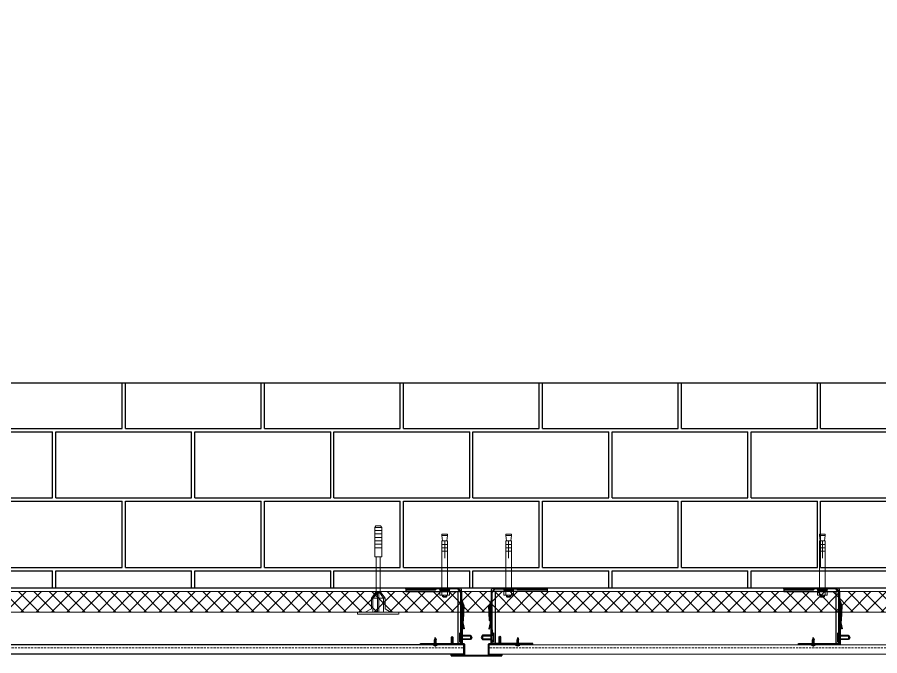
# Model space of a CAD drawing. Header units: millimetres. Extents: x 3616 to 17812, y 1698 to 9799.
# Drawn here: x 4876 to 6137, y 3374 to 4307 of the extents above; entities that cross this region are included whole.
import ezdxf

# ---------------------------------------------------------------- set-up
doc = ezdxf.new("R2010")
doc.units = ezdxf.units.MM
doc.linetypes.add('ACAD_ISO02W100', pattern=[15, 12, -3])
doc.linetypes.add('невидимая2', pattern=[4.7625, 3.175, -1.5875])
for name, color, linetype, lineweight in [('1', 250, 'Continuous', 30), ('2', 5, 'Continuous', 30), ('3', 4, 'Continuous', 15), ('30', 233, 'Continuous', 5), ('4', 233, 'Continuous', 30), ('6', 191, 'Continuous', 30), ('An', 6, 'Continuous', 20), ('brackets 80х80', 250, 'Continuous', 30), ('d1', 4, 'Continuous', 5), ('hatch', 6, 'Continuous', 5), ('hidden', 30, 'невидимая2', 5), ('Siding', 3, 'Continuous', 30)]:
    doc.layers.add(name, color=color, linetype=linetype, lineweight=lineweight)
doc.layers.add('wall2', color=250, linetype='Continuous')

# ---------------------------------------------------------------- blocks, each defined once
blk = doc.blocks.new('8х70')
at = {"layer": 'An'}
for p, q in [((-4, 3), (-4, 9)), ((-4, 2.6), (-4, 3)), ((-4, 1), (-4, 1.6)), ((-3, 11), (-2, 12)), ((-2, 12), (2, 12)), ((3, 11), (2, 12)), ((4, 3), (4, 9)), ((4, 2.4), (4, 3)), ((4, 1), (4, 1.4)), ((0, -70), (0, -45)), ((-4, -55), (4, -55)), ((-4, -60), (4, -60)), ((-4, -65), (4, -65)), ((-4, -78), (-3, -70)), ((4, -78), (3, -70))]:
    blk.add_line(p, q, dxfattribs=at)
at = {"layer": 'An', "lineweight": 5}
for p, q in [((-2, 12), (-2, 9)), ((2, 12), (2, 9))]:
    blk.add_line(p, q, dxfattribs=at)
at = {"layer": 'An'}
for points in [[(-7.6, 0), (7.6, 0), (7.6, 1), (-7.6, 1)], [(-7, 3), (7, 3), (7, 9), (-7, 9)], [(-4, 0), (4, 0), (4, -70), (-4, -70)], [(-3, 9), (3, 9), (3, 11), (-3, 11)], [(-4, -80), (4, -80), (4, -78), (-4, -78)]]:
    blk.add_lwpolyline(points, close=True, dxfattribs=at)
for points in [[(-7, 3), (0, 2), (0, 1), (-7, 2), (-7, 3)], [(0, 3), (7, 2), (7, 1), (0, 2), (0, 3)]]:
    blk.add_lwpolyline(points, dxfattribs=at)
blk = doc.blocks.new('AN1')
at = {"color": 0, "linetype": 'ACAD_ISO02W100', "lineweight": 13, "ltscale": 5}
for p, q in [((-276.1, 96.7), (-266, 96.7)), ((-276.1, 92.2), (-266, 92.2)), ((-276.1, 87.2), (-266, 87.2)), ((-276.1, 82.2), (-266, 82.2)), ((-276.1, 77.1), (-266, 77.1)), ((-276.1, 72.1), (-266, 72.1)), ((-276.1, 67.1), (-266, 67.1)), ((-274.2, 8.3), (-268.2, 8.3)), ((-270.2, 3.2), (-270.2, -27)), ((-281, -6.8), (-261.1, -6.8))]:
    blk.add_line(p, q, dxfattribs=at)
blk.add_lwpolyline([(-276.1, 53.7), (-266, 53.7), (-266, 96.7), (-267.9, 98.9), (-274.5, 98.9), (-276.1, 96.7)], close=True, dxfattribs=at)
for points in [[(-274.2, 53.7), (-274.2, 3.2), (-281, -6.8), (-281, -22.2), (-290.1, -27)], [(-253, -27), (-261.1, -22.2), (-261.1, -6.8), (-268.2, 3.2), (-268.2, 53.7)], [(-278.9, -27), (-278.9, -6.8), (-272.2, 3.2), (-272.2, -27)], [(-270.2, 3.2), (-263.1, -6.8), (-263.1, -27)], [(-301.4, -30), (-241, -30), (-241, -27), (-301.4, -27), (-301.4, -30)]]:
    blk.add_lwpolyline(points, dxfattribs=at)
blk = doc.blocks.new('deco')
at = {"layer": '3'}
for p, q in [((-0.29, 0), (-0.29, 1.2)), ((0.29, 0), (0.29, 1.2))]:
    blk.add_line(p, q, dxfattribs=at)
at = {"layer": '4'}
for p, q in [((0, 1.48), (-0.5, 1)), ((-0.5, 0), (-0.5, 1)), ((0.5, 0), (-0.5, 0)), ((0, 1.48), (0.5, 1)), ((0.5, 0), (0.5, 1)), ((1.52, 0), (-1.52, 0)), ((-1.52, 0), (-1.52, -0.11)), ((-1.52, -0.11), (1.52, -0.11)), ((-0.08, -0.23), (-0.46, -0.23)), ((0.08, -0.17), (-0.08, -0.17)), ((-0.08, -0.17), (-0.08, -0.23)), ((0.08, -0.23), (0.08, -0.17)), ((0.46, -0.23), (0.08, -0.23)), ((1.52, -0.11), (1.52, 0))]:
    blk.add_line(p, q, dxfattribs=at)
for major_axis, start_param, end_param in [((-1.52, 0), 0.791077, 1.266344), ((1.52, 0), -1.266344, -0.791077)]:
    blk.add_ellipse((0, 0.24), major_axis=major_axis, ratio=0.329918, start_param=start_param, end_param=end_param, dxfattribs=at)
blk = doc.blocks.new('a4')
at = {"layer": '2'}
for p, q in [((-0.5, 1), (0, 1.126)), ((-0.5, 0.1), (-0.5, 1)), ((-0.5, 1), (0.5, 1)), ((0, 1.126), (0.5, 1)), ((0.5, 1), (0.5, 0.1)), ((-1.1, 0), (-0.5, 0.1)), ((-1.1, 0), (1.1, 0)), ((0.5, 0.1), (-0.5, 0.1)), ((1.1, 0), (0.5, 0.1))]:
    blk.add_line(p, q, dxfattribs=at)
at = {"layer": '3'}
for p, q in [((-0.3, 0.1), (-0.3, 1.05)), ((0.3, 0.1), (0.3, 1.05))]:
    blk.add_line(p, q, dxfattribs=at)
blk = doc.blocks.new('R3')
at = {"layer": 'hatch'}
h = blk.add_hatch(dxfattribs=at)
h.set_pattern_fill('ANSI31', color=256, scale=0.25, angle=-180, style=0)
h.set_pattern_definition([(225, (-4368.9386, 15885.4565), (0.561266008, -0.561266008), [])])
h.paths.add_polyline_path([(9279.7, 705), (9219.7, 705), (9219.7, 661), (9218.5, 661), (9218.5, 705), (9218.5, 706.2), (9279.7, 706.2)])
h = blk.add_hatch(dxfattribs=at)
h.set_pattern_fill('ANSI31', color=256, scale=0.25, style=0)
h.paths.add_polyline_path([(9220.7, 705), (9220.7, 698.5), (9219.7, 698.5), (9219.7, 705)])
h = blk.add_hatch(dxfattribs=at)
h.set_pattern_fill('ANSI31', color=256, scale=0.25, style=0)
h.paths.add_polyline_path([(9219.7, 685), (9220.7, 685), (9220.7, 693.5), (9219.7, 693.5)])
h = blk.add_hatch(dxfattribs=at)
h.set_pattern_fill('ANSI31', color=256, scale=0.25, style=0)
edge = h.paths.add_edge_path()
edge.add_line((9234.7, 624), (9224.2, 624))
edge.add_line((9224.2, 624), (9219.7, 630.1))
edge.add_line((9219.7, 630.1), (9219.7, 639.7))
edge.add_arc((9217.7, 639.7), 2, 0, 18.1873)
edge.add_line((9219.6, 640.3), (9216.8, 648.2))
edge.add_arc((9218.7, 648.8), 2, -183.8891, -161.8127, ccw=False)
edge.add_line((9216.7, 648.9), (9217.5, 674.8))
edge.add_line((9217.5, 674.8), (9215.7, 683.3))
edge.add_line((9215.7, 683.3), (9216.7, 683.5))
edge.add_line((9216.7, 683.5), (9218.5, 674.9))
edge.add_line((9218.5, 674.9), (9217.7, 648.9))
edge.add_arc((9218.7, 648.8), 1, 176.1109, 198.1873)
edge.add_line((9217.8, 648.5), (9220.6, 640.6))
edge.add_arc((9217.7, 639.7), 3, 0, 18.1873, ccw=False)
edge.add_line((9220.7, 639.7), (9220.7, 630.4))
edge.add_line((9220.7, 630.4), (9224.7, 625))
edge.add_line((9224.7, 625), (9234.7, 625))
edge.add_line((9234.7, 625), (9234.7, 624))
h = blk.add_hatch(dxfattribs=at)
h.set_pattern_fill('ANSI31', color=256, scale=0.25, style=0)
h.set_pattern_definition([(45, (10991.4655, 400.2997), (-0.561266, 0.561266), [])])
h.paths.add_polyline_path([(9254.7, 625), (9264.7, 625), (9264.7, 624), (9254.7, 624)])
h = blk.add_hatch(dxfattribs=at)
h.set_pattern_fill('ANSI31', color=256, scale=0.25, style=0)
h.paths.add_polyline_path([(9292.7, 625), (9300.7, 625), (9300.7, 624), (9292.7, 624)])
at = {"layer": '2'}
blk.add_lwpolyline([(9279.7, 705), (9219.7, 705), (9219.7, 661), (9218.5, 661), (9218.5, 705), (9218.5, 706.2), (9279.7, 706.2)], close=True, dxfattribs=at)
at = {"layer": 'brackets 80х80'}
blk.add_line((9220.7, 705), (9220.7, 630.4), dxfattribs=at)
for points in [[(9220.7, 705), (9220.7, 698.5), (9219.7, 698.5), (9219.7, 705)], [(9219.7, 685), (9220.7, 685), (9220.7, 693.5), (9219.7, 693.5)], [(9254.7, 625), (9264.7, 625), (9264.7, 624), (9264.7, 624), (9264.7, 624), (9264.7, 624), (9264.7, 624), (9254.7, 624)], [(9292.7, 625), (9300.7, 625), (9300.7, 624), (9292.7, 624)]]:
    blk.add_lwpolyline(points, close=True, dxfattribs=at)
for points in [[(9234.7, 624), (9300.7, 624), (9300.7, 629), (9224.7, 629), (9224.7, 705), (9219.7, 705), (9219.7, 626, 0.414214), (9221.7, 624), (9234.7, 624)], [(9300.7, 626.5), (9258.2, 626.5, 0.414214), (9256.7, 625), (9256.7, 625)]]:
    blk.add_lwpolyline(points, format="xyb", dxfattribs=at)
blk.add_lwpolyline([(9234.7, 624), (9224.2, 624), (9219.7, 630.1), (9219.7, 639.7, 0.079524), (9219.6, 640.3), (9216.8, 648.2, -0.096626), (9216.7, 648.9), (9217.5, 674.8), (9215.7, 683.3), (9216.7, 683.5), (9218.5, 674.9), (9217.7, 648.9, 0.096626), (9217.8, 648.5), (9220.6, 640.6, -0.079524), (9220.7, 639.7), (9220.7, 630.4), (9224.7, 625), (9234.7, 625)], format="xyb", close=True, dxfattribs=at)
for points in [[(9217.5, 672.2), (9216.6, 671), (9215.7, 650), (9216.7, 648.9)], [(9234.7, 625), (9300.7, 625)]]:
    blk.add_lwpolyline(points, dxfattribs=at)
at = {"layer": '1', "xscale": -2, "yscale": 7, "zscale": 2, "rotation": 180}
blk.add_blockref('deco', (9257.8, 706.5), dxfattribs=at)
at = {"layer": 'd1', "xscale": 6.299999999999272, "yscale": 16, "zscale": 6.299999999999272, "rotation": 90}
blk.add_blockref('a4', (9222.3, 696), dxfattribs=at)

msp = doc.modelspace()

# ---------------------------------------------------------------- hatches: boundary and pattern name
h = msp.add_hatch()
h.set_pattern_fill('AR-B816C', color=253, scale=0.5, style=0)
h.set_pattern_definition([(0, (-15488.86, -6763.81), (101.6, 101.6), [198.4375, -4.7625]), (0, (-15590.46, -6759.04), (101.6, 101.6), [198.4375, -4.7625]), (90, (-15488.86, -6763.81), (-101.6, 101.6), [-106.3625, 96.8375]), (90, (-15493.63, -6763.81), (-101.6, 101.6), [-106.3625, 96.8375])])
h.paths.add_polyline_path([(7368.5, 4306.6), (7368.5, 3472.4), (4081.7, 3472.4), (4081.7, 3772.4), (7068.5, 3772.4), (7068.5, 4306.6)])
at = {"layer": '30', "lineweight": 5}
h = msp.add_hatch(dxfattribs=at)
h.set_pattern_fill('ANSI37', color=256, scale=5, style=0)
h.set_pattern_definition([(225, (7207.41, 8928.64), (-11.22532, 11.22532), []), (135, (7207.41, 8928.64), (11.22532, 11.22532), [])])
h.paths.add_polyline_path([(4128, 3467.4), (4128, 3437.4), (7373.4, 3437.4), (7373.4, 3467.4)])

# ---------------------------------------------------------------- linework, layer by layer
at = {"color": 253}
msp.add_lwpolyline([(7368.5, 4306.6), (7368.5, 3472.4), (4081.7, 3472.4), (4081.7, 3772.4), (7068.5, 3772.4), (7068.5, 4306.6)], close=True, dxfattribs=at)
at = {"layer": '30'}
msp.add_lwpolyline([(4128, 3467.4), (4128, 3437.4), (7373.4, 3437.4), (7373.4, 3467.4)], close=True, dxfattribs=at)
at = {"layer": '6'}
msp.add_lwpolyline([(5593.1, 3391.2), (5566.1, 3391.2, 0.414214), (5564.6, 3389.7), (5564.6, 3376.7, 0.414214), (5566.1, 3375.2), (5584.1, 3375.2, -0.414214), (5584.6, 3374.7, -0.414214), (5584.1, 3374.2), (5511.1, 3374.2, -0.414214), (5510.6, 3374.7, -0.414214), (5511.1, 3375.2), (5529.1, 3375.2, 0.414214), (5530.6, 3376.7), (5530.6, 3389.7, 0.414214), (5529.1, 3391.2), (5502.1, 3391.2), (5502.1, 3390.7), (5529.1, 3390.7, -0.414214), (5530.1, 3389.7), (5530.1, 3376.7, -0.414214), (5529.1, 3375.7), (5511.1, 3375.7, 0.414214), (5510.1, 3374.7), (5510.1, 3374.7, 0.414214), (5511.1, 3373.7), (5584.1, 3373.7, 0.414214), (5585.1, 3374.7), (5585.1, 3374.7, 0.414214), (5584.1, 3375.7), (5566.1, 3375.7, -0.414214), (5565.1, 3376.7), (5565.1, 3389.7, -0.414214), (5566.1, 3390.7), (5593.1, 3390.7)], format="xyb", close=True, dxfattribs=at)
at = {"layer": 'hidden'}
for p, q in [((5528.5, 3389.7), (4143.1, 3389.7)), ((5528.5, 3385.3), (4143.1, 3385.3)), ((7413.1, 3389.2), (5566.2, 3389.7)), ((7413.1, 3384.8), (5566.2, 3385.3))]:
    msp.add_line(p, q, dxfattribs=at)
at = {"layer": 'Siding'}
for points in [[(5528.5, 3390.2), (5528.5, 3376.2), (4143.1, 3376.2), (4143.1, 3390.2)], [(7413.1, 3389.7), (7413.1, 3375.7), (5566.2, 3376.2), (5566.2, 3390.2)]]:
    msp.add_lwpolyline(points, close=True, dxfattribs=at)

# ---------------------------------------------------------------- block references
at = {"layer": 'An', "rotation": 180}
for p in [(5501.1, 3471.4), (5594.5, 3471.4), (6053, 3471.4)]:
    msp.add_blockref('8х70', p, dxfattribs=at)
at = {"layer": 'brackets 80х80', "rotation": 180}
for p in [(14745.2, 4096.4), (15297.6, 4096.4)]:
    msp.add_blockref('R3', p, dxfattribs=at)
at = {"layer": 'brackets 80х80', "xscale": -1, "rotation": 180}
msp.add_blockref('R3', (-3650, 4096.4), dxfattribs=at)
at = {"layer": 'd1', "xscale": 2, "yscale": 10, "zscale": 2}
for p in [(5512.1, 3390.7), (5581.8, 3390.8)]:
    msp.add_blockref('a4', p, dxfattribs=at)
at = {"layer": 'wall2', "lineweight": 20}
msp.add_blockref('AN1', (5675, 3464.4), dxfattribs=at)

doc.saveas('drawing.dxf')
